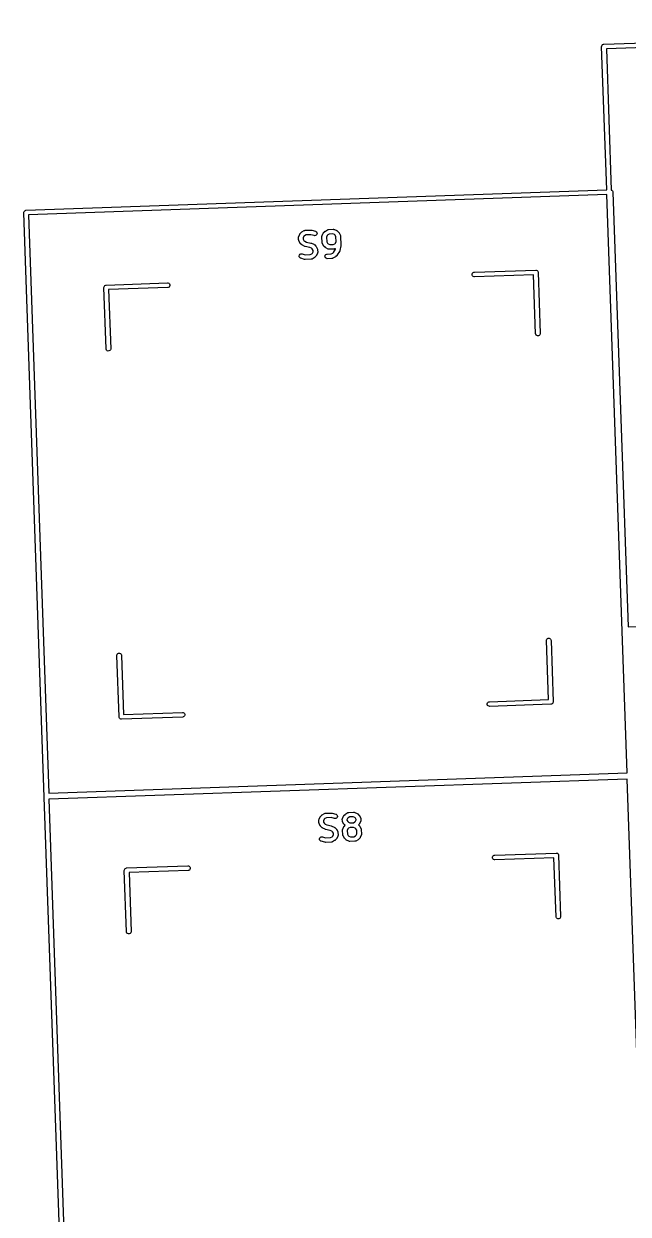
# Model space of a CAD drawing. Header units: inches. Extents: x 3.87 to 9.44, y -6.64 to -2.9.
# Drawn here: x 5.446 to 6.221, y -4.428 to -2.901 of the extents above; entities that cross this region are included whole.
import ezdxf

# ---------------------------------------------------------------- set-up
doc = ezdxf.new("R2010")
doc.units = ezdxf.units.IN
doc.header["$MEASUREMENT"] = 0
doc.layers.add('Dwgs.User', color=9, linetype='CONTINUOUS', true_color=0xc2c2c2)

msp = doc.modelspace()

# ---------------------------------------------------------------- linework, layer by layer
at = {"layer": 'Dwgs.User', "linetype": 'CONTINUOUS'}
for p, q in [((6.1901, -2.927), (6.9396, -2.9009)), ((6.9369, -2.9069), (6.1933, -2.9328)), ((6.1872, -2.9301), (6.1873, -2.9295)), ((6.1937, -3.114), (6.1872, -2.9301)), ((6.1873, -2.9295), (6.1877, -2.9284)), ((6.1877, -2.9284), (6.1885, -2.9276)), ((6.1885, -2.9276), (6.1895, -2.9271)), ((6.1895, -2.9271), (6.1901, -2.927)), ((6.1933, -2.9328), (6.1996, -3.1141)), ((5.449, -3.14), (6.1937, -3.114)), ((6.1996, -3.1141), (6.2002, -3.1143)), ((6.2002, -3.1143), (6.2007, -3.1147)), ((6.1939, -3.1199), (5.4522, -3.1458)), ((6.2134, -3.6796), (6.1939, -3.1199)), ((6.2007, -3.1147), (6.2011, -3.1151)), ((6.2011, -3.1151), (6.2016, -3.1161)), ((6.2016, -3.1161), (6.2016, -3.1167)), ((6.2016, -3.1167), (6.2211, -3.6744)), ((5.4462, -3.1425), (5.4466, -3.1414)), ((5.4462, -3.1431), (5.4462, -3.1425)), ((5.4724, -3.8926), (5.4462, -3.1431)), ((5.4466, -3.1414), (5.4474, -3.1406)), ((5.4474, -3.1406), (5.4485, -3.1401)), ((5.4485, -3.1401), (5.449, -3.14)), ((5.4522, -3.1458), (5.4781, -3.8875)), ((5.7985, -3.1749), (5.7986, -3.1743)), ((5.7986, -3.1779), (5.7985, -3.1749)), ((5.7986, -3.1741), (5.7988, -3.1736)), ((5.7986, -3.1742), (5.7986, -3.1741)), ((5.7986, -3.1743), (5.7986, -3.1742)), ((5.7988, -3.1736), (5.8002, -3.1705)), ((5.8002, -3.1705), (5.8003, -3.1703)), ((5.8003, -3.1703), (5.8004, -3.1702)), ((5.8004, -3.1701), (5.8005, -3.17)), ((5.8004, -3.1702), (5.8004, -3.1701)), ((5.8005, -3.17), (5.8007, -3.1697)), ((5.8005, -3.17), (5.8005, -3.17)), ((5.8007, -3.1697), (5.8022, -3.1682)), ((5.8022, -3.1682), (5.8024, -3.168)), ((5.8024, -3.168), (5.8024, -3.1679)), ((5.8024, -3.1679), (5.8025, -3.1679)), ((5.8025, -3.1679), (5.8026, -3.1678)), ((5.8026, -3.1678), (5.8027, -3.1678)), ((5.8027, -3.1678), (5.8029, -3.1676)), ((5.8029, -3.1676), (5.8059, -3.166)), ((5.8054, -3.1734), (5.8045, -3.1754)), ((5.8045, -3.1754), (5.8045, -3.177)), ((5.8062, -3.1726), (5.8054, -3.1734)), ((5.8059, -3.166), (5.8064, -3.1658)), ((5.8081, -3.1715), (5.8062, -3.1726)), ((5.8064, -3.1658), (5.8065, -3.1658)), ((5.8065, -3.1658), (5.8066, -3.1657)), ((5.8066, -3.1657), (5.8072, -3.1656)), ((5.8072, -3.1656), (5.8147, -3.1654)), ((5.8144, -3.1713), (5.8081, -3.1715)), ((5.8185, -3.1725), (5.8144, -3.1713)), ((5.8147, -3.1654), (5.8149, -3.1654)), ((5.8149, -3.1654), (5.815, -3.1654)), ((5.815, -3.1654), (5.8151, -3.1654)), ((5.8151, -3.1654), (5.8152, -3.1654)), ((5.8152, -3.1654), (5.8153, -3.1654)), ((5.8153, -3.1654), (5.8156, -3.1655)), ((5.8156, -3.1655), (5.8201, -3.1668)), ((5.819, -3.1726), (5.8185, -3.1725)), ((5.8202, -3.1725), (5.819, -3.1726)), ((5.8201, -3.1668), (5.8207, -3.1671)), ((5.8212, -3.1719), (5.8202, -3.1725)), ((5.8207, -3.1671), (5.8216, -3.1678)), ((5.8219, -3.171), (5.8212, -3.1719)), ((5.8216, -3.1678), (5.8221, -3.1688)), ((5.8222, -3.1699), (5.8219, -3.171)), ((5.8221, -3.1688), (5.8222, -3.1699)), ((5.8285, -3.1733), (5.8286, -3.1732)), ((5.8285, -3.1739), (5.8285, -3.1733)), ((5.8288, -3.1814), (5.8285, -3.1739)), ((5.8286, -3.1731), (5.8288, -3.1725)), ((5.8286, -3.1732), (5.8286, -3.1731)), ((5.8288, -3.1725), (5.8302, -3.1695)), ((5.8302, -3.1695), (5.8303, -3.1692)), ((5.8303, -3.1692), (5.8304, -3.1691)), ((5.8303, -3.1692), (5.8303, -3.1692)), ((5.8304, -3.1691), (5.8305, -3.169)), ((5.8305, -3.1689), (5.8307, -3.1687)), ((5.8305, -3.169), (5.8305, -3.1689)), ((5.8307, -3.1687), (5.8321, -3.1671)), ((5.8321, -3.1671), (5.8324, -3.1669)), ((5.8324, -3.1669), (5.8325, -3.1668)), ((5.8324, -3.1669), (5.8324, -3.1669)), ((5.8325, -3.1668), (5.8326, -3.1668)), ((5.8326, -3.1667), (5.8329, -3.1666)), ((5.8326, -3.1668), (5.8326, -3.1667)), ((5.8329, -3.1666), (5.8358, -3.165)), ((5.8353, -3.1724), (5.8344, -3.1743)), ((5.8344, -3.1743), (5.8346, -3.1804)), ((5.8361, -3.1715), (5.8353, -3.1724)), ((5.8358, -3.165), (5.8364, -3.1647)), ((5.838, -3.1705), (5.8361, -3.1715)), ((5.8364, -3.1647), (5.8365, -3.1647)), ((5.8365, -3.1647), (5.8366, -3.1647)), ((5.8366, -3.1647), (5.8371, -3.1646)), ((5.8371, -3.1646), (5.8431, -3.1644)), ((5.8426, -3.1703), (5.838, -3.1705)), ((5.8446, -3.1712), (5.8426, -3.1703)), ((5.8431, -3.1644), (5.8437, -3.1644)), ((5.8437, -3.1644), (5.8438, -3.1645)), ((5.8438, -3.1645), (5.8439, -3.1645)), ((5.8439, -3.1645), (5.8445, -3.1647)), ((5.8445, -3.1647), (5.8475, -3.166)), ((5.8455, -3.172), (5.8446, -3.1712)), ((5.8465, -3.1739), (5.8455, -3.172)), ((5.8467, -3.18), (5.8465, -3.1739)), ((5.8475, -3.166), (5.8478, -3.1662)), ((5.8478, -3.1662), (5.8478, -3.1662)), ((5.8478, -3.1662), (5.8479, -3.1663)), ((5.8479, -3.1663), (5.848, -3.1663)), ((5.848, -3.1663), (5.8481, -3.1664)), ((5.8481, -3.1664), (5.8483, -3.1666)), ((5.8483, -3.1666), (5.8499, -3.168)), ((5.8499, -3.168), (5.85, -3.1682)), ((5.85, -3.1682), (5.8501, -3.1683)), ((5.8501, -3.1683), (5.8502, -3.1684)), ((5.8502, -3.1684), (5.8502, -3.1685)), ((5.8502, -3.1685), (5.8503, -3.1685)), ((5.8503, -3.1685), (5.8504, -3.1688)), ((5.8504, -3.1688), (5.852, -3.1717)), ((5.852, -3.1717), (5.8523, -3.1722)), ((5.8523, -3.1722), (5.8523, -3.1724)), ((5.8523, -3.1724), (5.8523, -3.1724)), ((5.8523, -3.1724), (5.8524, -3.173)), ((5.8524, -3.173), (5.8528, -3.185)), ((5.7987, -3.1785), (5.7986, -3.1779)), ((5.7988, -3.1786), (5.7987, -3.1785)), ((5.7988, -3.1787), (5.7988, -3.1786)), ((5.799, -3.1792), (5.7988, -3.1787)), ((5.8006, -3.1822), (5.799, -3.1792)), ((5.8008, -3.1824), (5.8006, -3.1822)), ((5.8008, -3.1825), (5.8008, -3.1824)), ((5.8009, -3.1825), (5.8008, -3.1825)), ((5.8009, -3.1826), (5.8009, -3.1825)), ((5.801, -3.1827), (5.8009, -3.1826)), ((5.8012, -3.1829), (5.801, -3.1827)), ((5.8027, -3.1844), (5.8012, -3.1829)), ((5.803, -3.1845), (5.8027, -3.1844)), ((5.803, -3.1846), (5.803, -3.1845)), ((5.8031, -3.1846), (5.803, -3.1846)), ((5.8032, -3.1847), (5.8031, -3.1846)), ((5.8033, -3.1847), (5.8032, -3.1847)), ((5.8035, -3.1849), (5.8033, -3.1847)), ((5.8066, -3.1863), (5.8035, -3.1849)), ((5.8045, -3.177), (5.8055, -3.1789)), ((5.8055, -3.1789), (5.8064, -3.1797)), ((5.8064, -3.1797), (5.8087, -3.1808)), ((5.8069, -3.1864), (5.8066, -3.1863)), ((5.8066, -3.1863), (5.8066, -3.1863)), ((5.8066, -3.1863), (5.8066, -3.1863)), ((5.8071, -3.1865), (5.8069, -3.1864)), ((5.8072, -3.1865), (5.8071, -3.1865)), ((5.8071, -3.1865), (5.8071, -3.1865)), ((5.8129, -3.1877), (5.8072, -3.1865)), ((5.8087, -3.1808), (5.8144, -3.182)), ((5.8152, -3.1888), (5.8129, -3.1877)), ((5.8144, -3.182), (5.8145, -3.182)), ((5.8145, -3.182), (5.8145, -3.182)), ((5.8145, -3.182), (5.8148, -3.1821)), ((5.8148, -3.1821), (5.815, -3.1822)), ((5.815, -3.1822), (5.815, -3.1822)), ((5.815, -3.1822), (5.8151, -3.1822)), ((5.8151, -3.1822), (5.8181, -3.1836)), ((5.8161, -3.1895), (5.8152, -3.1888)), ((5.8171, -3.1915), (5.8161, -3.1895)), ((5.8181, -3.1836), (5.8184, -3.1837)), ((5.8184, -3.1837), (5.8184, -3.1838)), ((5.8184, -3.1838), (5.8185, -3.1838)), ((5.8185, -3.1838), (5.8186, -3.1839)), ((5.8186, -3.1839), (5.8187, -3.1839)), ((5.8187, -3.1839), (5.8189, -3.1841)), ((5.8189, -3.1841), (5.8204, -3.1856)), ((5.8204, -3.1856), (5.8206, -3.1858)), ((5.8206, -3.1858), (5.8207, -3.1858)), ((5.8207, -3.1858), (5.8208, -3.1859)), ((5.8208, -3.1859), (5.8208, -3.186)), ((5.8208, -3.186), (5.8209, -3.1861)), ((5.8209, -3.1861), (5.821, -3.1863)), ((5.821, -3.1863), (5.8226, -3.1892)), ((5.8226, -3.1892), (5.8229, -3.1898)), ((5.8229, -3.1898), (5.8229, -3.1899)), ((5.8229, -3.1899), (5.8229, -3.19)), ((5.8229, -3.19), (5.823, -3.1906)), ((5.823, -3.1906), (5.8231, -3.1936)), ((5.8288, -3.1819), (5.8288, -3.1814)), ((5.8289, -3.182), (5.8288, -3.1819)), ((5.8289, -3.1821), (5.8289, -3.182)), ((5.8291, -3.1827), (5.8289, -3.1821)), ((5.8307, -3.1856), (5.8291, -3.1827)), ((5.8309, -3.1858), (5.8307, -3.1856)), ((5.8309, -3.1859), (5.8309, -3.1858)), ((5.831, -3.186), (5.8309, -3.1859)), ((5.8311, -3.1861), (5.831, -3.186)), ((5.8313, -3.1864), (5.8311, -3.1861)), ((5.8311, -3.1861), (5.8311, -3.1861)), ((5.8329, -3.1878), (5.8313, -3.1864)), ((5.8331, -3.188), (5.8329, -3.1878)), ((5.8332, -3.1881), (5.8331, -3.188)), ((5.8331, -3.188), (5.8331, -3.188)), ((5.8333, -3.1882), (5.8332, -3.1881)), ((5.8334, -3.1882), (5.8333, -3.1882)), ((5.8336, -3.1883), (5.8334, -3.1882)), ((5.8367, -3.1897), (5.8336, -3.1883)), ((5.8346, -3.1804), (5.8357, -3.1824)), ((5.8357, -3.1824), (5.8365, -3.1832)), ((5.8365, -3.1832), (5.8385, -3.1841)), ((5.8372, -3.1899), (5.8367, -3.1897)), ((5.8373, -3.1899), (5.8372, -3.1899)), ((5.8374, -3.1899), (5.8373, -3.1899)), ((5.838, -3.19), (5.8374, -3.1899)), ((5.844, -3.1898), (5.838, -3.19)), ((5.8385, -3.1841), (5.8431, -3.1839)), ((5.8431, -3.1839), (5.845, -3.1829)), ((5.8434, -3.194), (5.8458, -3.19)), ((5.8446, -3.1897), (5.844, -3.1898)), ((5.8447, -3.1897), (5.8446, -3.1897)), ((5.8448, -3.1896), (5.8447, -3.1897)), ((5.8453, -3.1894), (5.8448, -3.1896)), ((5.845, -3.1829), (5.8458, -3.182)), ((5.846, -3.1891), (5.8453, -3.1894)), ((5.8458, -3.182), (5.8467, -3.18)), ((5.8458, -3.19), (5.846, -3.1891)), ((5.8527, -3.1857), (5.8515, -3.1918)), ((5.8528, -3.1856), (5.8527, -3.1857)), ((5.8528, -3.185), (5.8528, -3.1851)), ((5.8528, -3.1851), (5.8528, -3.1852)), ((5.8528, -3.1852), (5.8528, -3.1854)), ((5.8528, -3.1854), (5.8528, -3.1856)), ((5.8528, -3.1856), (5.8528, -3.1856)), ((5.7994, -3.1985), (5.7997, -3.1974)), ((5.7995, -3.1997), (5.7994, -3.1985)), ((5.8, -3.2007), (5.7995, -3.1997)), ((5.7997, -3.1974), (5.8004, -3.1965)), ((5.8009, -3.2014), (5.8, -3.2007)), ((5.8004, -3.1965), (5.8014, -3.196)), ((5.8015, -3.2016), (5.8009, -3.2014)), ((5.8014, -3.196), (5.8026, -3.1958)), ((5.806, -3.203), (5.8015, -3.2016)), ((5.8026, -3.1958), (5.8031, -3.196)), ((5.8031, -3.196), (5.8072, -3.1972)), ((5.8063, -3.203), (5.806, -3.203)), ((5.8064, -3.203), (5.8063, -3.203)), ((5.8065, -3.203), (5.8064, -3.203)), ((5.8066, -3.2031), (5.8065, -3.203)), ((5.8067, -3.2031), (5.8066, -3.2031)), ((5.807, -3.2031), (5.8067, -3.2031)), ((5.8145, -3.2028), (5.807, -3.2031)), ((5.8072, -3.1972), (5.8136, -3.1969)), ((5.8136, -3.1969), (5.8155, -3.1959)), ((5.815, -3.2027), (5.8145, -3.2028)), ((5.8151, -3.2027), (5.815, -3.2027)), ((5.8152, -3.2027), (5.8151, -3.2027)), ((5.8158, -3.2025), (5.8152, -3.2027)), ((5.8155, -3.1959), (5.8163, -3.195)), ((5.8187, -3.2009), (5.8158, -3.2025)), ((5.8163, -3.195), (5.8172, -3.1931)), ((5.8172, -3.1931), (5.8171, -3.1915)), ((5.819, -3.2007), (5.8187, -3.2009)), ((5.8191, -3.2006), (5.819, -3.2007)), ((5.819, -3.2007), (5.819, -3.2007)), ((5.8192, -3.2005), (5.8191, -3.2006)), ((5.8195, -3.2003), (5.8192, -3.2005)), ((5.8192, -3.2005), (5.8192, -3.2005)), ((5.8209, -3.1987), (5.8195, -3.2003)), ((5.8211, -3.1985), (5.8209, -3.1987)), ((5.8212, -3.1983), (5.8211, -3.1984)), ((5.8211, -3.1984), (5.8211, -3.1985)), ((5.8213, -3.1983), (5.8212, -3.1983)), ((5.8214, -3.1979), (5.8213, -3.1982)), ((5.8213, -3.1982), (5.8213, -3.1983)), ((5.8228, -3.1949), (5.8214, -3.1979)), ((5.823, -3.1943), (5.8228, -3.1949)), ((5.8231, -3.1941), (5.823, -3.1942)), ((5.823, -3.1942), (5.823, -3.1943)), ((5.8231, -3.1936), (5.8231, -3.1941)), ((5.8324, -3.1987), (5.8328, -3.1976)), ((5.8325, -3.1998), (5.8324, -3.1987)), ((5.8329, -3.2009), (5.8325, -3.1998)), ((5.8328, -3.1976), (5.8336, -3.1967)), ((5.8338, -3.2016), (5.8329, -3.2009)), ((5.8336, -3.1967), (5.8347, -3.1963)), ((5.8349, -3.202), (5.8338, -3.2016)), ((5.8347, -3.1963), (5.8352, -3.1962)), ((5.8354, -3.2021), (5.8349, -3.202)), ((5.8352, -3.1962), (5.8405, -3.196)), ((5.8414, -3.2019), (5.8354, -3.2021)), ((5.8405, -3.196), (5.8425, -3.195)), ((5.842, -3.2018), (5.8414, -3.2019)), ((5.8421, -3.2018), (5.842, -3.2018)), ((5.8422, -3.2017), (5.8421, -3.2018)), ((5.8427, -3.2015), (5.8422, -3.2017)), ((5.8425, -3.195), (5.8434, -3.194)), ((5.8457, -3.1999), (5.8427, -3.2015)), ((5.8459, -3.1997), (5.8457, -3.1999)), ((5.846, -3.1997), (5.8459, -3.1997)), ((5.8461, -3.1996), (5.846, -3.1997)), ((5.8462, -3.1996), (5.8461, -3.1996)), ((5.8464, -3.1993), (5.8462, -3.1995)), ((5.8462, -3.1995), (5.8462, -3.1996)), ((5.8479, -3.1978), (5.8464, -3.1993)), ((5.8481, -3.1975), (5.8479, -3.1978)), ((5.8479, -3.1978), (5.8479, -3.1978)), ((5.8479, -3.1978), (5.8479, -3.1978)), ((5.8482, -3.1973), (5.8481, -3.1975)), ((5.8511, -3.1927), (5.8482, -3.1973)), ((5.8482, -3.1973), (5.8482, -3.1973)), ((5.8482, -3.1973), (5.8482, -3.1973)), ((5.8512, -3.1924), (5.8511, -3.1927)), ((5.8513, -3.1923), (5.8512, -3.1924)), ((5.8515, -3.1918), (5.8513, -3.1921)), ((5.8513, -3.1921), (5.8513, -3.1922)), ((5.8513, -3.1922), (5.8513, -3.1923)), ((5.8513, -3.1923), (5.8513, -3.1923)), ((6.0212, -3.2219), (6.0216, -3.2208)), ((6.0216, -3.2208), (6.0224, -3.22)), ((6.0224, -3.22), (6.0234, -3.2195)), ((6.0234, -3.2195), (6.024, -3.2194)), ((6.024, -3.2194), (6.1027, -3.2167)), ((6.1027, -3.2167), (6.1033, -3.2167)), ((6.1033, -3.2167), (6.1044, -3.2171)), ((6.1044, -3.2171), (6.1052, -3.2179)), ((6.1052, -3.2179), (6.1057, -3.219)), ((6.1057, -3.219), (6.1058, -3.2195)), ((6.1058, -3.2195), (6.1085, -3.2982)), ((5.5502, -3.2365), (5.5513, -3.236)), ((5.5513, -3.236), (5.5519, -3.2359)), ((5.5519, -3.2359), (5.6306, -3.2332)), ((5.6306, -3.2332), (5.6311, -3.2332)), ((5.6311, -3.2332), (5.6322, -3.2336)), ((5.6322, -3.2336), (5.6331, -3.2344)), ((5.6331, -3.2344), (5.6335, -3.2355)), ((5.6335, -3.2355), (5.6336, -3.2366)), ((6.0212, -3.2231), (6.0212, -3.2219)), ((6.0217, -3.2241), (6.0212, -3.2231)), ((6.0226, -3.2249), (6.0217, -3.2241)), ((6.0236, -3.2253), (6.0226, -3.2249)), ((6.0242, -3.2253), (6.0236, -3.2253)), ((6.1, -3.2227), (6.0242, -3.2253)), ((6.1026, -3.2984), (6.1, -3.2227)), ((5.549, -3.239), (5.5491, -3.2384)), ((5.5518, -3.3177), (5.549, -3.239)), ((5.5491, -3.2384), (5.5495, -3.2373)), ((5.5495, -3.2373), (5.5502, -3.2365)), ((5.6308, -3.2391), (5.555, -3.2417)), ((5.555, -3.2417), (5.5577, -3.3175)), ((5.6313, -3.239), (5.6308, -3.2391)), ((5.6324, -3.2385), (5.6313, -3.239)), ((5.6332, -3.2377), (5.6324, -3.2385)), ((5.6336, -3.2366), (5.6332, -3.2377)), ((6.1027, -3.299), (6.1026, -3.2984)), ((6.1032, -3.3001), (6.1027, -3.299)), ((6.104, -3.3008), (6.1032, -3.3001)), ((6.1051, -3.3012), (6.104, -3.3008)), ((6.1062, -3.3012), (6.1051, -3.3012)), ((6.1073, -3.3007), (6.1062, -3.3012)), ((6.1081, -3.2999), (6.1073, -3.3007)), ((6.1085, -3.2988), (6.1081, -3.2999)), ((6.1085, -3.2982), (6.1085, -3.2988)), ((5.5518, -3.3182), (5.5518, -3.3177)), ((5.5523, -3.3193), (5.5518, -3.3182)), ((5.5532, -3.3201), (5.5523, -3.3193)), ((5.5542, -3.3205), (5.5532, -3.3201)), ((5.5554, -3.3204), (5.5542, -3.3205)), ((5.5564, -3.32), (5.5554, -3.3204)), ((5.5572, -3.3191), (5.5564, -3.32)), ((5.5576, -3.318), (5.5572, -3.3191)), ((5.5577, -3.3175), (5.5576, -3.318)), ((6.2211, -3.6744), (6.9628, -3.6486)), ((6.1163, -3.6919), (6.1164, -3.6913)), ((6.119, -3.7676), (6.1163, -3.6919)), ((6.1164, -3.6913), (6.1168, -3.6902)), ((6.1168, -3.6902), (6.1176, -3.6894)), ((6.1176, -3.6894), (6.1186, -3.6889)), ((6.1186, -3.6889), (6.1198, -3.6889)), ((6.1198, -3.6889), (6.1209, -3.6893)), ((6.1209, -3.6893), (6.1217, -3.6901)), ((6.1217, -3.6901), (6.1222, -3.6911)), ((6.1222, -3.6911), (6.1223, -3.6917)), ((6.1223, -3.6917), (6.125, -3.7704)), ((6.2198, -3.8616), (6.2134, -3.6796)), ((6.2134, -3.6796), (6.2134, -3.6796)), ((5.5655, -3.7106), (5.5659, -3.7095)), ((5.5659, -3.7095), (5.5667, -3.7086)), ((5.5667, -3.7086), (5.5678, -3.7082)), ((5.5678, -3.7082), (5.5689, -3.7081)), ((5.5689, -3.7081), (5.57, -3.7085)), ((5.57, -3.7085), (5.5709, -3.7093)), ((5.5709, -3.7093), (5.5713, -3.7104)), ((5.5655, -3.7111), (5.5655, -3.7106)), ((5.5683, -3.7898), (5.5655, -3.7111)), ((5.5713, -3.7104), (5.5714, -3.7109)), ((5.5714, -3.7109), (5.5741, -3.7867)), ((6.0416, -3.7708), (6.0427, -3.7704)), ((6.0427, -3.7704), (6.0433, -3.7703)), ((6.0433, -3.7703), (6.119, -3.7676)), ((6.125, -3.7704), (6.125, -3.771)), ((5.5741, -3.7867), (5.6498, -3.784)), ((5.6498, -3.784), (5.6504, -3.7841)), ((5.6504, -3.7841), (5.6514, -3.7845)), ((5.6514, -3.7845), (5.6523, -3.7852)), ((5.6523, -3.7852), (5.6528, -3.7863)), ((6.0404, -3.7728), (6.0408, -3.7717)), ((6.0405, -3.7739), (6.0404, -3.7728)), ((6.041, -3.775), (6.0405, -3.7739)), ((6.0408, -3.7717), (6.0416, -3.7708)), ((6.0418, -3.7757), (6.041, -3.775)), ((6.0429, -3.7761), (6.0418, -3.7757)), ((6.0435, -3.7762), (6.0429, -3.7761)), ((6.1222, -3.7734), (6.0435, -3.7762)), ((6.1227, -3.7734), (6.1222, -3.7734)), ((6.1238, -3.7729), (6.1227, -3.7734)), ((6.1246, -3.772), (6.1238, -3.7729)), ((6.1247, -3.7717), (6.1246, -3.772)), ((6.125, -3.771), (6.1247, -3.7717)), ((5.5683, -3.7904), (5.5683, -3.7898)), ((5.5688, -3.7914), (5.5683, -3.7904)), ((5.5696, -3.7922), (5.5688, -3.7914)), ((5.5707, -3.7926), (5.5696, -3.7922)), ((5.5713, -3.7927), (5.5707, -3.7926)), ((5.65, -3.7899), (5.5713, -3.7927)), ((5.6506, -3.7898), (5.65, -3.7899)), ((5.6516, -3.7894), (5.6506, -3.7898)), ((5.6524, -3.7885), (5.6516, -3.7894)), ((5.6528, -3.7874), (5.6524, -3.7885)), ((5.6528, -3.7863), (5.6528, -3.7874)), ((5.4781, -3.8875), (6.2198, -3.8616)), ((6.2201, -3.8695), (5.4784, -3.8954)), ((6.2395, -4.4253), (6.2201, -3.8695)), ((5.4984, -4.6383), (5.4724, -3.8926)), ((5.4724, -3.8926), (5.4724, -3.8926)), ((5.4784, -3.8954), (5.5042, -4.6351)), ((5.8246, -3.9225), (5.8247, -3.9219)), ((5.8247, -3.9255), (5.8246, -3.9225)), ((5.8247, -3.9217), (5.8249, -3.9211)), ((5.8247, -3.9218), (5.8247, -3.9217)), ((5.8247, -3.9219), (5.8247, -3.9218)), ((5.8249, -3.9211), (5.8263, -3.9181)), ((5.8263, -3.9181), (5.8264, -3.9178)), ((5.8264, -3.9178), (5.8265, -3.9178)), ((5.8265, -3.9177), (5.8266, -3.9176)), ((5.8265, -3.9178), (5.8265, -3.9177)), ((5.8266, -3.9175), (5.8268, -3.9173)), ((5.8266, -3.9176), (5.8266, -3.9175)), ((5.8268, -3.9173), (5.8283, -3.9158)), ((5.8283, -3.9158), (5.8285, -3.9156)), ((5.8285, -3.9155), (5.8286, -3.9154)), ((5.8285, -3.9156), (5.8285, -3.9155)), ((5.8286, -3.9154), (5.8287, -3.9154)), ((5.8287, -3.9154), (5.8288, -3.9153)), ((5.8288, -3.9153), (5.829, -3.9152)), ((5.829, -3.9152), (5.832, -3.9136)), ((5.8315, -3.921), (5.8306, -3.923)), ((5.8306, -3.923), (5.8306, -3.9246)), ((5.8323, -3.9201), (5.8315, -3.921)), ((5.832, -3.9136), (5.8325, -3.9134)), ((5.8342, -3.9191), (5.8323, -3.9201)), ((5.8325, -3.9134), (5.8326, -3.9133)), ((5.8326, -3.9133), (5.8327, -3.9133)), ((5.8327, -3.9133), (5.8333, -3.9132)), ((5.8333, -3.9132), (5.8408, -3.913)), ((5.8405, -3.9189), (5.8342, -3.9191)), ((5.8446, -3.9201), (5.8405, -3.9189)), ((5.8408, -3.913), (5.8411, -3.913)), ((5.8411, -3.913), (5.8411, -3.913)), ((5.8411, -3.913), (5.8412, -3.913)), ((5.8412, -3.913), (5.8413, -3.913)), ((5.8413, -3.913), (5.8414, -3.913)), ((5.8414, -3.913), (5.8417, -3.9131)), ((5.8417, -3.9131), (5.8462, -3.9144)), ((5.8451, -3.9202), (5.8446, -3.9201)), ((5.8463, -3.9201), (5.8451, -3.9202)), ((5.8462, -3.9144), (5.8468, -3.9146)), ((5.8473, -3.9195), (5.8463, -3.9201)), ((5.8468, -3.9146), (5.8477, -3.9154)), ((5.848, -3.9186), (5.8473, -3.9195)), ((5.8477, -3.9154), (5.8482, -3.9164)), ((5.8484, -3.9175), (5.848, -3.9186)), ((5.8482, -3.9164), (5.8484, -3.9175)), ((5.8546, -3.9209), (5.8547, -3.9208)), ((5.8546, -3.9214), (5.8546, -3.9209)), ((5.8547, -3.9229), (5.8546, -3.9214)), ((5.8547, -3.9207), (5.8549, -3.9201)), ((5.8547, -3.9208), (5.8547, -3.9207)), ((5.8547, -3.9235), (5.8547, -3.9229)), ((5.8549, -3.9201), (5.8563, -3.9171)), ((5.8563, -3.9171), (5.8564, -3.9168)), ((5.8564, -3.9167), (5.8565, -3.9166)), ((5.8564, -3.9168), (5.8564, -3.9167)), ((5.8565, -3.9166), (5.8566, -3.9166)), ((5.8566, -3.9165), (5.8568, -3.9163)), ((5.8566, -3.9166), (5.8566, -3.9165)), ((5.8568, -3.9163), (5.8582, -3.9147)), ((5.8582, -3.9147), (5.8585, -3.9145)), ((5.8585, -3.9145), (5.8586, -3.9144)), ((5.8585, -3.9145), (5.8585, -3.9145)), ((5.8586, -3.9144), (5.8587, -3.9143)), ((5.8587, -3.9143), (5.859, -3.9141)), ((5.8587, -3.9143), (5.8587, -3.9143)), ((5.859, -3.9141), (5.8619, -3.9125)), ((5.8614, -3.9199), (5.8605, -3.9219)), ((5.8605, -3.9219), (5.8605, -3.922)), ((5.8605, -3.922), (5.8616, -3.9239)), ((5.8622, -3.9191), (5.8614, -3.9199)), ((5.8619, -3.9125), (5.8625, -3.9123)), ((5.8641, -3.9181), (5.8622, -3.9191)), ((5.8625, -3.9123), (5.8626, -3.9123)), ((5.8626, -3.9123), (5.8627, -3.9123)), ((5.8627, -3.9123), (5.8632, -3.9122)), ((5.8632, -3.9122), (5.8692, -3.912)), ((5.8687, -3.9179), (5.8641, -3.9181)), ((5.8707, -3.9188), (5.8687, -3.9179)), ((5.8692, -3.912), (5.8698, -3.912)), ((5.8698, -3.912), (5.8699, -3.912)), ((5.8699, -3.912), (5.87, -3.912)), ((5.87, -3.912), (5.8706, -3.9122)), ((5.8706, -3.9122), (5.8736, -3.9136)), ((5.8716, -3.9196), (5.8707, -3.9188)), ((5.8726, -3.9215), (5.8716, -3.9196)), ((5.8717, -3.9236), (5.8726, -3.9216)), ((5.8726, -3.9216), (5.8726, -3.9215)), ((5.8736, -3.9136), (5.8739, -3.9138)), ((5.8739, -3.9138), (5.8739, -3.9138)), ((5.8739, -3.9138), (5.874, -3.9139)), ((5.874, -3.9139), (5.8741, -3.9139)), ((5.8741, -3.9139), (5.8742, -3.914)), ((5.8742, -3.914), (5.8744, -3.9142)), ((5.8744, -3.9142), (5.876, -3.9156)), ((5.876, -3.9156), (5.8762, -3.9158)), ((5.8762, -3.9158), (5.8762, -3.9159)), ((5.8762, -3.9159), (5.8763, -3.916)), ((5.8763, -3.916), (5.8763, -3.916)), ((5.8763, -3.916), (5.8764, -3.9161)), ((5.8764, -3.9161), (5.8765, -3.9163)), ((5.8765, -3.9163), (5.8781, -3.9193)), ((5.8783, -3.9234), (5.8769, -3.9265)), ((5.8781, -3.9193), (5.8784, -3.9198)), ((5.8785, -3.9229), (5.8783, -3.9234)), ((5.8784, -3.9198), (5.8784, -3.9199)), ((5.8784, -3.9199), (5.8784, -3.92)), ((5.8784, -3.92), (5.8785, -3.9206)), ((5.8785, -3.9206), (5.8786, -3.9221)), ((5.8786, -3.9221), (5.8785, -3.9227)), ((5.8785, -3.9227), (5.8785, -3.9228)), ((5.8785, -3.9228), (5.8785, -3.9229)), ((5.8248, -3.9261), (5.8247, -3.9255)), ((5.8249, -3.9261), (5.8248, -3.9261)), ((5.8249, -3.9263), (5.8249, -3.9261)), ((5.8251, -3.9268), (5.8249, -3.9263)), ((5.8267, -3.9297), (5.8251, -3.9268)), ((5.8269, -3.93), (5.8267, -3.9297)), ((5.827, -3.9301), (5.8269, -3.93)), ((5.8269, -3.93), (5.8269, -3.93)), ((5.827, -3.9302), (5.827, -3.9301)), ((5.8271, -3.9303), (5.827, -3.9302)), ((5.8273, -3.9305), (5.8271, -3.9303)), ((5.8288, -3.9319), (5.8273, -3.9305)), ((5.8291, -3.9321), (5.8288, -3.9319)), ((5.8291, -3.9322), (5.8291, -3.9321)), ((5.8292, -3.9322), (5.8291, -3.9322)), ((5.8293, -3.9323), (5.8292, -3.9322)), ((5.8294, -3.9323), (5.8293, -3.9323)), ((5.8296, -3.9325), (5.8294, -3.9323)), ((5.8327, -3.9338), (5.8296, -3.9325)), ((5.8306, -3.9246), (5.8317, -3.9265)), ((5.8317, -3.9265), (5.8325, -3.9273)), ((5.8325, -3.9273), (5.8348, -3.9283)), ((5.8327, -3.9339), (5.8327, -3.9338)), ((5.833, -3.934), (5.8327, -3.9339)), ((5.8327, -3.9339), (5.8327, -3.9339)), ((5.8332, -3.934), (5.833, -3.934)), ((5.8333, -3.934), (5.8332, -3.934)), ((5.8332, -3.934), (5.8332, -3.934)), ((5.839, -3.9353), (5.8333, -3.934)), ((5.8348, -3.9283), (5.8406, -3.9296)), ((5.8413, -3.9363), (5.839, -3.9353)), ((5.8406, -3.9296), (5.8406, -3.9296)), ((5.8406, -3.9296), (5.8406, -3.9296)), ((5.8406, -3.9296), (5.8409, -3.9297)), ((5.8409, -3.9297), (5.8411, -3.9297)), ((5.8411, -3.9297), (5.8411, -3.9298)), ((5.8411, -3.9298), (5.8412, -3.9298)), ((5.8412, -3.9298), (5.8442, -3.9312)), ((5.8422, -3.9371), (5.8413, -3.9363)), ((5.8432, -3.939), (5.8422, -3.9371)), ((5.8442, -3.9312), (5.8445, -3.9313)), ((5.8445, -3.9313), (5.8445, -3.9313)), ((5.8445, -3.9313), (5.8446, -3.9314)), ((5.8446, -3.9314), (5.8447, -3.9315)), ((5.8447, -3.9315), (5.8448, -3.9315)), ((5.8448, -3.9315), (5.845, -3.9317)), ((5.845, -3.9317), (5.8466, -3.9331)), ((5.8466, -3.9331), (5.8467, -3.9334)), ((5.8467, -3.9334), (5.8468, -3.9334)), ((5.8468, -3.9334), (5.8469, -3.9335)), ((5.8469, -3.9335), (5.8469, -3.9336)), ((5.8469, -3.9336), (5.847, -3.9336)), ((5.847, -3.9336), (5.8471, -3.9339)), ((5.8471, -3.9339), (5.8487, -3.9368)), ((5.8487, -3.9368), (5.849, -3.9374)), ((5.849, -3.9374), (5.849, -3.9375)), ((5.849, -3.9375), (5.849, -3.9376)), ((5.849, -3.9376), (5.8491, -3.9381)), ((5.8491, -3.9381), (5.8492, -3.9411)), ((5.8548, -3.9236), (5.8547, -3.9235)), ((5.8548, -3.9237), (5.8548, -3.9236)), ((5.855, -3.9242), (5.8548, -3.9237)), ((5.8566, -3.9272), (5.855, -3.9242)), ((5.8551, -3.9343), (5.8552, -3.9342)), ((5.8551, -3.9349), (5.8551, -3.9343)), ((5.8553, -3.9409), (5.8551, -3.9349)), ((5.8552, -3.9341), (5.8553, -3.9336)), ((5.8552, -3.9342), (5.8552, -3.9341)), ((5.8553, -3.9336), (5.8567, -3.9305)), ((5.8568, -3.9274), (5.8566, -3.9272)), ((5.8567, -3.9305), (5.8569, -3.9303)), ((5.8568, -3.9275), (5.8568, -3.9274)), ((5.8569, -3.9276), (5.8568, -3.9275)), ((5.8569, -3.9277), (5.8569, -3.9276)), ((5.857, -3.9277), (5.8569, -3.9277)), ((5.8569, -3.9302), (5.857, -3.9301)), ((5.8569, -3.9303), (5.8569, -3.9302)), ((5.8572, -3.9279), (5.857, -3.9277)), ((5.857, -3.9301), (5.857, -3.93)), ((5.857, -3.93), (5.8571, -3.93)), ((5.8571, -3.93), (5.8573, -3.9298)), ((5.8581, -3.9288), (5.8572, -3.9279)), ((5.8573, -3.9298), (5.8581, -3.9288)), ((5.8619, -3.9334), (5.861, -3.9354)), ((5.861, -3.9354), (5.8612, -3.94)), ((5.8616, -3.9239), (5.8624, -3.9247)), ((5.8627, -3.9326), (5.8619, -3.9334)), ((5.8624, -3.9247), (5.8644, -3.9256)), ((5.8646, -3.9315), (5.8627, -3.9326)), ((5.8644, -3.9256), (5.869, -3.9255)), ((5.8692, -3.9314), (5.8646, -3.9315)), ((5.869, -3.9255), (5.8709, -3.9244)), ((5.8712, -3.9323), (5.8692, -3.9314)), ((5.8709, -3.9244), (5.8717, -3.9236)), ((5.8721, -3.9331), (5.8712, -3.9323)), ((5.8731, -3.935), (5.8721, -3.9331)), ((5.8733, -3.9396), (5.8731, -3.935)), ((5.8764, -3.9273), (5.8755, -3.9282)), ((5.8755, -3.9282), (5.8764, -3.9291)), ((5.8765, -3.927), (5.8764, -3.9273)), ((5.8764, -3.9291), (5.8766, -3.9293)), ((5.8766, -3.927), (5.8765, -3.927)), ((5.8767, -3.9269), (5.8766, -3.927)), ((5.8766, -3.9293), (5.8767, -3.9294)), ((5.8769, -3.9265), (5.8767, -3.9267)), ((5.8767, -3.9267), (5.8767, -3.9268)), ((5.8767, -3.9268), (5.8767, -3.9269)), ((5.8767, -3.9294), (5.8767, -3.9294)), ((5.8767, -3.9294), (5.8768, -3.9295)), ((5.8768, -3.9295), (5.8768, -3.9296)), ((5.8768, -3.9296), (5.877, -3.9298)), ((5.877, -3.9298), (5.8786, -3.9328)), ((5.8786, -3.9328), (5.8788, -3.9333)), ((5.8788, -3.9333), (5.8788, -3.9334)), ((5.8788, -3.9334), (5.8789, -3.9335)), ((5.8789, -3.9335), (5.879, -3.9341)), ((5.879, -3.9341), (5.8792, -3.9401)), ((5.8255, -3.9461), (5.8258, -3.945)), ((5.8256, -3.9472), (5.8255, -3.9461)), ((5.8262, -3.9483), (5.8256, -3.9472)), ((5.8258, -3.945), (5.8265, -3.9441)), ((5.827, -3.949), (5.8262, -3.9483)), ((5.8265, -3.9441), (5.8275, -3.9435)), ((5.8276, -3.9492), (5.827, -3.949)), ((5.8275, -3.9435), (5.8287, -3.9434)), ((5.8321, -3.9505), (5.8276, -3.9492)), ((5.8287, -3.9434), (5.8293, -3.9435)), ((5.8293, -3.9435), (5.8333, -3.9447)), ((5.8324, -3.9506), (5.8321, -3.9505)), ((5.8325, -3.9506), (5.8324, -3.9506)), ((5.8326, -3.9506), (5.8325, -3.9506)), ((5.8327, -3.9506), (5.8326, -3.9506)), ((5.8328, -3.9506), (5.8327, -3.9506)), ((5.8331, -3.9507), (5.8328, -3.9506)), ((5.8406, -3.9504), (5.8331, -3.9507)), ((5.8333, -3.9447), (5.8397, -3.9445)), ((5.8397, -3.9445), (5.8416, -3.9435)), ((5.8411, -3.9503), (5.8406, -3.9504)), ((5.8412, -3.9503), (5.8411, -3.9503)), ((5.8413, -3.9503), (5.8412, -3.9503)), ((5.8419, -3.95), (5.8413, -3.9503)), ((5.8416, -3.9435), (5.8424, -3.9426)), ((5.8448, -3.9484), (5.8419, -3.95)), ((5.8424, -3.9426), (5.8433, -3.9406)), ((5.8433, -3.9406), (5.8432, -3.939)), ((5.8451, -3.9483), (5.8448, -3.9484)), ((5.8452, -3.9482), (5.8451, -3.9482)), ((5.8451, -3.9482), (5.8451, -3.9483)), ((5.8453, -3.9481), (5.8452, -3.9482)), ((5.8456, -3.9479), (5.8453, -3.948)), ((5.8453, -3.948), (5.8453, -3.9481)), ((5.847, -3.9463), (5.8456, -3.9479)), ((5.8472, -3.9461), (5.847, -3.9463)), ((5.8473, -3.9459), (5.8472, -3.946)), ((5.8472, -3.946), (5.8472, -3.9461)), ((5.8474, -3.9458), (5.8473, -3.9459)), ((5.8475, -3.9455), (5.8474, -3.9458)), ((5.8474, -3.9458), (5.8474, -3.9458)), ((5.8489, -3.9425), (5.8475, -3.9455)), ((5.8491, -3.9419), (5.8489, -3.9425)), ((5.8492, -3.9417), (5.8491, -3.9418)), ((5.8491, -3.9418), (5.8491, -3.9419)), ((5.8492, -3.9411), (5.8492, -3.9417)), ((5.8554, -3.9415), (5.8553, -3.9409)), ((5.8554, -3.9416), (5.8554, -3.9415)), ((5.8554, -3.9417), (5.8554, -3.9416)), ((5.8556, -3.9422), (5.8554, -3.9417)), ((5.8573, -3.9452), (5.8556, -3.9422)), ((5.8574, -3.9454), (5.8573, -3.9452)), ((5.8574, -3.9455), (5.8574, -3.9454)), ((5.8575, -3.9456), (5.8574, -3.9455)), ((5.8576, -3.9457), (5.8575, -3.9456)), ((5.8578, -3.9459), (5.8576, -3.9457)), ((5.8576, -3.9457), (5.8576, -3.9457)), ((5.8594, -3.9474), (5.8578, -3.9459)), ((5.8596, -3.9475), (5.8594, -3.9474)), ((5.8597, -3.9476), (5.8596, -3.9475)), ((5.8598, -3.9477), (5.8597, -3.9476)), ((5.8599, -3.9477), (5.8598, -3.9477)), ((5.8598, -3.9477), (5.8598, -3.9477)), ((5.8602, -3.9479), (5.8599, -3.9477)), ((5.8632, -3.9493), (5.8602, -3.9479)), ((5.8612, -3.94), (5.8622, -3.9419)), ((5.8622, -3.9419), (5.8631, -3.9427)), ((5.8631, -3.9427), (5.865, -3.9436)), ((5.8638, -3.9495), (5.8632, -3.9493)), ((5.8639, -3.9495), (5.8638, -3.9495)), ((5.864, -3.9495), (5.8639, -3.9495)), ((5.8645, -3.9496), (5.864, -3.9495)), ((5.8705, -3.9493), (5.8645, -3.9496)), ((5.865, -3.9436), (5.8696, -3.9435)), ((5.8696, -3.9435), (5.8716, -3.9424)), ((5.8711, -3.9493), (5.8705, -3.9493)), ((5.8712, -3.9492), (5.8711, -3.9493)), ((5.8713, -3.9492), (5.8712, -3.9492)), ((5.8719, -3.949), (5.8713, -3.9492)), ((5.8716, -3.9424), (5.8723, -3.9416)), ((5.8748, -3.9474), (5.8719, -3.949)), ((5.8723, -3.9416), (5.8733, -3.9396)), ((5.875, -3.9472), (5.8748, -3.9474)), ((5.8751, -3.9472), (5.875, -3.9472)), ((5.8752, -3.9471), (5.8751, -3.9472)), ((5.8753, -3.9471), (5.8752, -3.9471)), ((5.8755, -3.9468), (5.8753, -3.947)), ((5.8753, -3.947), (5.8753, -3.9471)), ((5.877, -3.9453), (5.8755, -3.9468)), ((5.8772, -3.945), (5.877, -3.9453)), ((5.8773, -3.9449), (5.8772, -3.945)), ((5.8772, -3.945), (5.8772, -3.945)), ((5.8774, -3.9447), (5.8773, -3.9448)), ((5.8773, -3.9448), (5.8773, -3.9449)), ((5.8775, -3.9445), (5.8774, -3.9447)), ((5.8789, -3.9414), (5.8775, -3.9445)), ((5.8791, -3.9409), (5.8789, -3.9414)), ((5.8792, -3.9401), (5.8791, -3.9407)), ((5.8791, -3.9407), (5.8791, -3.9408)), ((5.8791, -3.9408), (5.8791, -3.9409)), ((6.0473, -3.9695), (6.0477, -3.9684)), ((6.0477, -3.9684), (6.0485, -3.9676)), ((6.0485, -3.9676), (6.0495, -3.9671)), ((6.0495, -3.9671), (6.0501, -3.967)), ((6.0501, -3.967), (6.1288, -3.9643)), ((6.1288, -3.9643), (6.1294, -3.9643)), ((6.1294, -3.9643), (6.1305, -3.9647)), ((6.1305, -3.9647), (6.1313, -3.9655)), ((6.1313, -3.9655), (6.1318, -3.9665)), ((6.1318, -3.9665), (6.1319, -3.9671)), ((6.1319, -3.9671), (6.1346, -4.0458)), ((5.5756, -3.9849), (5.5763, -3.9841)), ((5.5763, -3.9841), (5.5774, -3.9836)), ((5.5774, -3.9836), (5.578, -3.9835)), ((5.578, -3.9835), (5.6567, -3.9808)), ((5.6567, -3.9808), (5.6572, -3.9808)), ((5.6572, -3.9808), (5.6583, -3.9812)), ((5.6583, -3.9812), (5.6592, -3.982)), ((5.6592, -3.982), (5.6596, -3.983)), ((5.6597, -3.9842), (5.6593, -3.9853)), ((5.6596, -3.983), (5.6597, -3.9842)), ((6.0474, -3.9706), (6.0473, -3.9695)), ((6.0478, -3.9717), (6.0474, -3.9706)), ((6.0487, -3.9725), (6.0478, -3.9717)), ((6.0498, -3.9729), (6.0487, -3.9725)), ((6.0503, -3.9729), (6.0498, -3.9729)), ((6.1261, -3.9703), (6.0503, -3.9729)), ((6.1287, -4.046), (6.1261, -3.9703)), ((5.5751, -3.9866), (5.5752, -3.986)), ((5.5779, -4.0652), (5.5751, -3.9866)), ((5.5752, -3.986), (5.5756, -3.9849)), ((5.6569, -3.9867), (5.5811, -3.9893)), ((5.5811, -3.9893), (5.5838, -4.065)), ((5.6574, -3.9866), (5.6569, -3.9867)), ((5.6585, -3.9861), (5.6574, -3.9866)), ((5.6593, -3.9853), (5.6585, -3.9861)), ((6.1288, -4.0466), (6.1287, -4.046)), ((6.1293, -4.0476), (6.1288, -4.0466)), ((6.1301, -4.0484), (6.1293, -4.0476)), ((6.1312, -4.0488), (6.1301, -4.0484)), ((6.1323, -4.0488), (6.1312, -4.0488)), ((6.1334, -4.0483), (6.1323, -4.0488)), ((6.1342, -4.0475), (6.1334, -4.0483)), ((6.1346, -4.0464), (6.1342, -4.0475)), ((6.1346, -4.0458), (6.1346, -4.0464)), ((5.5779, -4.0658), (5.5779, -4.0652)), ((5.5784, -4.0669), (5.5779, -4.0658)), ((5.5793, -4.0677), (5.5784, -4.0669)), ((5.5803, -4.0681), (5.5793, -4.0677)), ((5.5815, -4.068), (5.5803, -4.0681)), ((5.5825, -4.0675), (5.5815, -4.068)), ((5.5833, -4.0667), (5.5825, -4.0675)), ((5.5837, -4.0656), (5.5833, -4.0667)), ((5.5838, -4.065), (5.5837, -4.0656))]:
    msp.add_line(p, q, dxfattribs=at)

doc.saveas('drawing.dxf')
